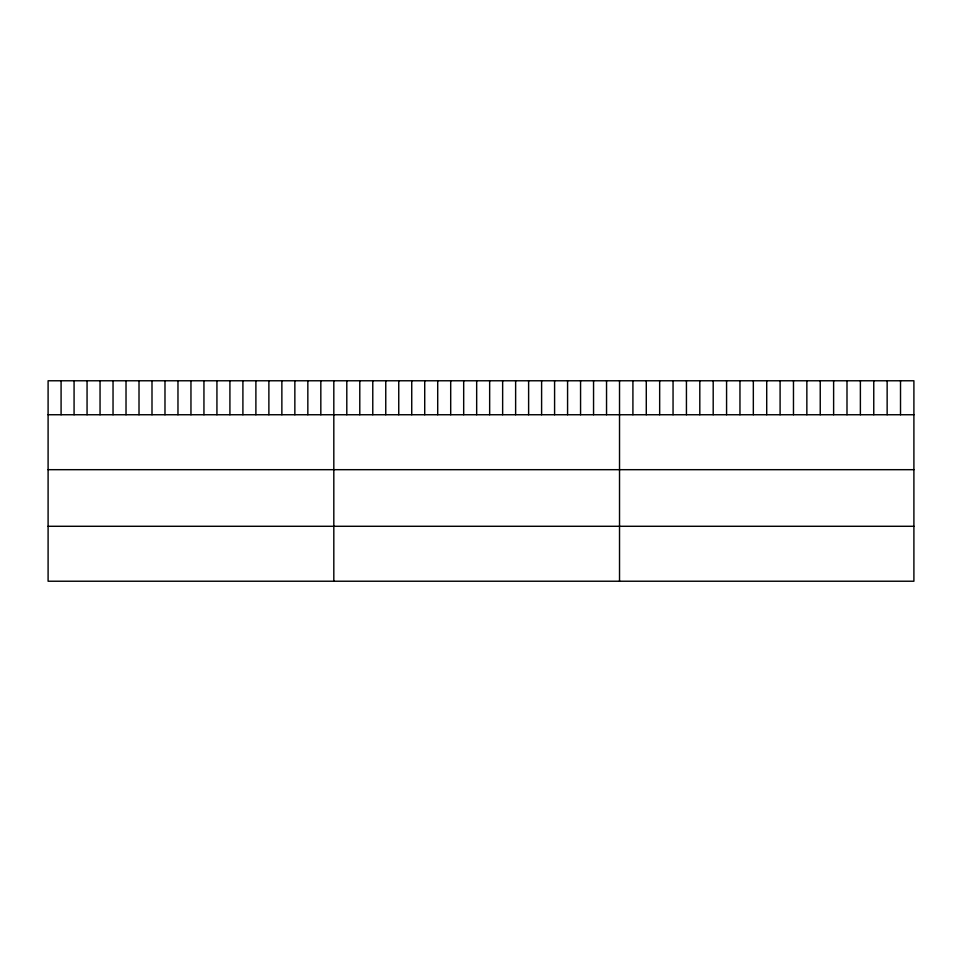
<?xml version="1.0" encoding="UTF-8"?>
<svg xmlns="http://www.w3.org/2000/svg" width="962" height="962" viewBox="0 0 962 962"><rect width="100%" height="100%" fill="white"/><g stroke="black" fill="none" stroke-linecap="round" stroke-linejoin="round"><path stroke-width="1.44" d="M913.9 414.742L913.9 581.228L48.1 581.228L48.1 380.772L913.9 380.772L913.9 414.742L48.1 414.742M48.1 469.684L913.9 469.684M48.1 526.286L913.9 526.286M900.516 380.772L900.516 414.742M887.144 380.772L887.144 414.742M873.761 380.772L873.761 414.742M860.377 380.772L860.377 414.742M846.993 380.772L846.993 414.742M833.621 380.772L833.621 414.742M820.237 380.772L820.237 414.742M806.853 380.772L806.853 414.742M793.47 380.772L793.47 414.742M780.098 380.772L780.098 414.742M766.714 380.772L766.714 414.742M753.33 380.772L753.33 414.742M739.958 380.772L739.958 414.742M726.575 380.772L726.575 414.742M713.191 380.772L713.191 414.742M699.807 380.772L699.807 414.742M686.435 380.772L686.435 414.742M673.051 380.772L673.051 414.742M659.667 380.772L659.667 414.742M646.284 380.772L646.284 414.742M632.912 380.772L632.912 414.742M619.528 380.772L619.528 581.228M606.541 380.772L606.541 414.742M593.554 380.772L593.554 414.742M580.567 380.772L580.567 414.742M567.58 380.772L567.58 414.742M554.593 380.772L554.593 414.742M541.606 380.772L541.606 414.742M528.619 380.772L528.619 414.742M515.632 380.772L515.632 414.742M502.645 380.772L502.645 414.742M489.658 380.772L489.658 414.742M476.671 380.772L476.671 414.742M463.684 380.772L463.684 414.742M450.697 380.772L450.697 414.742M437.71 380.772L437.71 414.742M424.723 380.772L424.723 414.742M411.736 380.772L411.736 414.742M398.749 380.772L398.749 414.742M385.762 380.772L385.762 414.742M372.775 380.772L372.775 414.742M359.788 380.772L359.788 414.742M346.801 380.772L346.801 414.742M333.814 380.772L333.814 581.228M320.827 380.772L320.827 414.742M307.84 380.772L307.84 414.742M294.853 380.772L294.853 414.742M281.866 380.772L281.866 414.742M268.879 380.772L268.879 414.742M255.892 380.772L255.892 414.742M242.905 380.772L242.905 414.742M229.918 380.772L229.918 414.742M216.931 380.772L216.931 414.742M203.944 380.772L203.944 414.742M190.957 380.772L190.957 414.742M177.97 380.772L177.97 414.742M164.983 380.772L164.983 414.742M151.996 380.772L151.996 414.742M139.009 380.772L139.009 414.742M126.022 380.772L126.022 414.742M113.035 380.772L113.035 414.742M100.048 380.772L100.048 414.742M87.061 380.772L87.061 414.742M74.074 380.772L74.074 414.742M61.087 380.772L61.087 414.742"/></g></svg>
